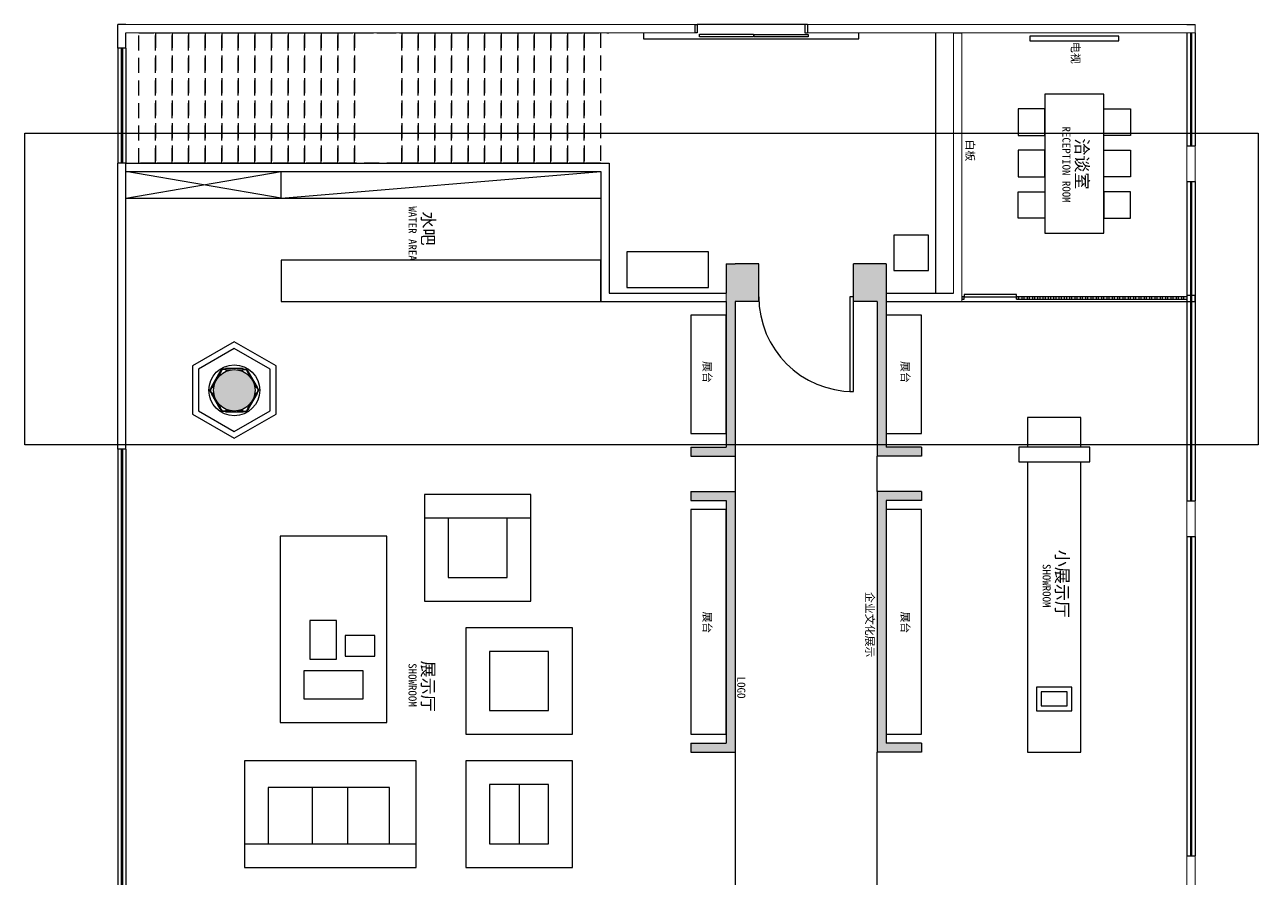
# Model space of a CAD drawing. Header units: millimetres. Extents: x 5625199 to 7433318, y -3316392 to -2552493.
# Drawn here: x 6036428 to 6057267, y -2645322 to -2630877 of the extents above; entities that cross this region are included whole.
import ezdxf

# ---------------------------------------------------------------- set-up
doc = ezdxf.new("R2010")
doc.units = ezdxf.units.MM
doc.linetypes.add('DASHEDX2', pattern=[38.1, 25.4, -12.7])
for name, color, linetype in [('155', 155, 'Continuous'), ('250', 250, 'Continuous'), ('PL-固定家具', 155, 'Continuous'), ('PL-固定落地', 155, 'Continuous'), ('PL-文字标注', 2, 'Continuous'), ('PL-新建墙体', 5, 'Continuous'), ('PL-活动家具', 15, 'Continuous'), ('PL-门', 4, 'Continuous')]:
    doc.layers.add(name, color=color, linetype=linetype)
doc.styles.add('黑体', font='simhei.ttf')

msp = doc.modelspace()

# ---------------------------------------------------------------- hatches: boundary and pattern name
at = {"layer": 'PL-新建墙体'}
h = msp.add_hatch(dxfattribs=at)
h.set_pattern_fill('AR-B88', color=250, scale=0.5, angle=360)
h.set_pattern_definition([(360, (8218758.74, 2996429.32), (2e-14, 101.6), []), (90, (8218758.737, 2996429.315), (-50.8, 101.6), [101.6, -101.6])])
h.paths.add_polyline_path([(6050979.07, -2635417.25), (6050979.07, -2634917.25), (6050829.07, -2634917.25), (6050429.07, -2634917.27), (6050429.07, -2635557.25), (6050829.07, -2635557.25), (6050829.07, -2638168.38), (6051579.07, -2638168.38), (6051579.07, -2638018.38), (6050979.07, -2638018.38), (6050979.07, -2635557.25)])
h.paths.add_polyline_path([(6048429.07, -2634917.25), (6048279.07, -2634917.35), (6048279.07, -2635417.25), (6048279.07, -2635557.52), (6048279.07, -2638018.38), (6047679.07, -2638018.38), (6047679.07, -2638168.38), (6048429.07, -2638168.38), (6048429.07, -2635557.25), (6048829.07, -2635557.25), (6048829.07, -2634917.33)])
h.paths.add_polyline_path([(6048429.07, -2638768.38), (6047679.07, -2638768.38), (6047679.07, -2638918.38), (6048279.07, -2638918.38), (6048279.07, -2643021.99), (6047679.07, -2643021.99), (6047679.07, -2643171.99), (6048429.07, -2643171.99)])
h.paths.add_polyline_path([(6050829.07, -2643171.99), (6051579.07, -2643171.99), (6051579.07, -2643021.99), (6050979.07, -2643021.99), (6050979.07, -2638918.38), (6051579.07, -2638918.38), (6051579.07, -2638768.38), (6050829.07, -2638768.38)])
h.paths.add_polyline_path([(6050829.07, -2650017.28), (6051579.07, -2650017.28), (6051579.07, -2649867.28), (6050979.07, -2649867.28), (6050979.07, -2645721.99), (6051579.07, -2645721.99), (6051579.07, -2645571.99), (6050829.07, -2645571.99)])
h.paths.add_polyline_path([(6048429.07, -2645571.99), (6047679.07, -2645571.99), (6047679.07, -2645721.99), (6048279.07, -2645721.99), (6048279.07, -2649867.28), (6047679.07, -2649867.28), (6047679.07, -2650017.28), (6048429.07, -2650017.28)])
h.paths.add_polyline_path([(6056199.18, -2652586.64), (6056139.18, -2652586.64), (6056119.18, -2652586.64), (6056059.18, -2652586.64), (6056059.18, -2653186.64), (6055659.18, -2653186.64), (6055659.18, -2653336.64), (6056059.18, -2653336.64), (6056059.18, -2653457.23), (6056199.18, -2653457.23)])
h.paths.add_polyline_path([(6042145.63, -2651527.15, 1), (6042145.63, -2650827.15, 1)])
h.paths.add_polyline_path([(6039969.01, -2637407.23, 1), (6039969.01, -2636707.23, 1)])

# ---------------------------------------------------------------- linework, layer by layer
at = {"ltscale": 500}
for p, q in [((6037999.01, -2631276.8), (6037999.01, -2630877.12)), ((6038139.01, -2630877.12), (6037999.01, -2630877.12)), ((6038139.01, -2631276.8), (6038139.01, -2631017.23)), ((6047748.7, -2630877.12), (6047748.7, -2631017.22)), ((6049648.7, -2630877.12), (6049648.7, -2631017.22)), ((6037999.01, -2638049.95), (6037999.01, -2633217.23)), ((6038139.01, -2638049.95), (6038139.01, -2633217.23)), ((6046158.96, -2633357.23), (6046158.96, -2635557.25)), ((6046298.6, -2633217.23), (6046298.6, -2635417.25)), ((6046298.6, -2635417.25), (6048279.07, -2635417.25)), ((6050979.07, -2635417.25), (6052119.18, -2635417.25)), ((6046158.96, -2635557.44), (6048279.07, -2635557.52)), ((6050979.07, -2635557.25), (6052259.18, -2635557.25))]:
    msp.add_line(p, q, dxfattribs=at)
at = {"lineweight": 18}
for p, q in [((6038139.01, -2630877.12), (6047748.7, -2630877.12)), ((6038139.01, -2631017.23), (6047748.7, -2631017.22)), ((6049648.7, -2630877.12), (6056059.18, -2630877.12)), ((6052119.18, -2631017.22), (6049648.7, -2631017.22)), ((6056199.18, -2631017.23), (6052259.18, -2631017.22)), ((6056199.18, -2631017.23), (6056199.18, -2630877.12)), ((6046158.96, -2635557.44), (6046158.96, -2633357.23))]:
    msp.add_line(p, q, dxfattribs=at)
at = {"color": 255, "linetype": 'DASHEDX2', "ltscale": 10}
msp.add_line((6038639.01, -2631017.23), (6046298.03, -2631017.23), dxfattribs=at)
at = {"color": 255, "lineweight": 18}
msp.add_line((6040859.59, -2631017.23), (6046298.03, -2631017.23), dxfattribs=at)
at = {"color": 250, "ltscale": 500}
for p, q in [((6049608.7, -2630877.12), (6047788.7, -2630877.12)), ((6056059.18, -2631017.23), (6056059.18, -2632925.13)), ((6056199.18, -2631017.23), (6056199.18, -2632925.13)), ((6037999.01, -2631276.8), (6037999.01, -2633217.23)), ((6038139.01, -2631276.8), (6038139.01, -2633217.23)), ((6056059.18, -2633525.13), (6056059.18, -2638925.13)), ((6056199.18, -2633525.13), (6056199.18, -2638925.13)), ((6037999.01, -2638049.95), (6037999.01, -2650504.07)), ((6038139.01, -2638049.95), (6038139.01, -2650504.07)), ((6056059.18, -2639525.13), (6056059.18, -2644925.13)), ((6056199.18, -2639525.13), (6056199.18, -2644925.13))]:
    msp.add_line(p, q, dxfattribs=at)
at = {"color": 255, "ltscale": 500}
for p, q in [((6052119.18, -2631017.22), (6052259.18, -2631017.22)), ((6056059.18, -2630877.12), (6056199.18, -2630877.12))]:
    msp.add_line(p, q, dxfattribs=at)
at = {"lineweight": 9}
for p, q in [((6052119.18, -2631017.22), (6052119.18, -2633217.23)), ((6052259.18, -2631017.22), (6052259.18, -2633077.23)), ((6052259.18, -2635557.25), (6052259.18, -2633077.23)), ((6052259.18, -2633077.23), (6052259.18, -2633077.23)), ((6052119.18, -2635417.25), (6052119.18, -2633217.23)), ((6048279.07, -2635417.25), (6048279.07, -2635557.25))]:
    msp.add_line(p, q, dxfattribs=at)
at = {"color": 3, "ltscale": 500}
for p, q in [((6056119.18, -2631017.23), (6056119.18, -2632925.13)), ((6056139.18, -2631017.23), (6056139.18, -2632925.13)), ((6038059.01, -2631276.8), (6038059.01, -2633217.23)), ((6038079.01, -2631276.8), (6038079.01, -2633217.23)), ((6056119.18, -2633525.13), (6056119.18, -2638925.13)), ((6056139.18, -2633525.13), (6056139.18, -2638925.13)), ((6038059.01, -2638049.95), (6038059.01, -2650504.07)), ((6038079.01, -2638049.95), (6038079.01, -2650504.07)), ((6056119.18, -2639525.13), (6056119.18, -2644925.13)), ((6056139.18, -2639525.13), (6056139.18, -2644925.13))]:
    msp.add_line(p, q, dxfattribs=at)
at = {"color": 255}
for p, q in [((6038139.01, -2631276.8), (6037999.01, -2631276.8)), ((6056059.18, -2632925.13), (6056199.18, -2632925.13)), ((6038139.01, -2633217.23), (6037999.01, -2633217.23)), ((6056059.18, -2633525.13), (6056199.18, -2633525.13)), ((6038139.01, -2638049.95), (6037999.01, -2638049.95)), ((6038139.01, -2638049.95), (6037999.01, -2638049.95)), ((6056059.18, -2638925.13), (6056199.18, -2638925.13)), ((6056059.18, -2639525.13), (6056199.18, -2639525.13)), ((6056059.18, -2644925.13), (6056199.18, -2644925.13))]:
    msp.add_line(p, q, dxfattribs=at)
at = {"color": 255, "lineweight": 9}
for p, q in [((6056059.18, -2632925.13), (6056059.18, -2633525.13)), ((6056199.18, -2632925.13), (6056199.18, -2633525.13)), ((6056059.18, -2638925.13), (6056059.18, -2639525.13)), ((6056199.18, -2638925.13), (6056199.18, -2639525.13)), ((6056059.18, -2644925.13), (6056059.18, -2645525.13)), ((6056199.18, -2644925.13), (6056199.18, -2645525.13))]:
    msp.add_line(p, q, dxfattribs=at)
for p, q in [((6038139.01, -2633217.23), (6046298.6, -2633217.23)), ((6038139.01, -2633357.23), (6046158.96, -2633357.23))]:
    msp.add_line(p, q)
at = {"color": 250, "linetype": 'DASHEDX2', "ltscale": 10}
for points in [[(6038637.01, -2631017.23), (6038636.93, -2633217.23), (6038356.93, -2633217.23), (6038357.01, -2631017.23)], [(6038917.01, -2631017.23), (6038916.93, -2633217.23), (6038636.93, -2633217.23), (6038637.01, -2631017.23)], [(6039197.01, -2631017.23), (6039196.93, -2633217.23), (6038916.93, -2633217.23), (6038917.01, -2631017.23)], [(6039477.01, -2631017.23), (6039476.93, -2633217.23), (6039196.93, -2633217.23), (6039197.01, -2631017.23)], [(6039757.01, -2631017.23), (6039756.93, -2633217.23), (6039476.93, -2633217.23), (6039477.01, -2631017.23)], [(6040037.01, -2631017.23), (6040036.93, -2633217.23), (6039756.93, -2633217.23), (6039757.01, -2631017.23)], [(6040317.01, -2631017.23), (6040316.93, -2633217.23), (6040036.93, -2633217.23), (6040037.01, -2631017.23)], [(6040597.01, -2631017.23), (6040596.93, -2633217.23), (6040316.93, -2633217.23), (6040317.01, -2631017.23)], [(6040877.01, -2631017.23), (6040876.93, -2633217.23), (6040596.93, -2633217.23), (6040597.01, -2631017.23)], [(6041157.01, -2631017.23), (6041156.93, -2633217.23), (6040876.93, -2633217.23), (6040877.01, -2631017.23)], [(6041437.01, -2631017.23), (6041436.93, -2633217.23), (6041156.93, -2633217.23), (6041157.01, -2631017.23)], [(6041717.01, -2631017.23), (6041716.93, -2633217.23), (6041436.93, -2633217.23), (6041437.01, -2631017.23)], [(6041997.01, -2631017.23), (6041996.93, -2633217.23), (6041716.93, -2633217.23), (6041717.01, -2631017.23)], [(6042797.01, -2631017.23), (6042796.93, -2633217.23), (6041996.93, -2633217.23), (6041997.01, -2631017.23)], [(6043077.01, -2631017.23), (6043076.93, -2633217.23), (6042796.93, -2633217.23), (6042797.01, -2631017.23)], [(6043357.01, -2631017.23), (6043356.93, -2633217.23), (6043076.93, -2633217.23), (6043077.01, -2631017.23)], [(6043637.01, -2631017.23), (6043636.93, -2633217.23), (6043356.93, -2633217.23), (6043357.01, -2631017.23)], [(6043917.01, -2631017.23), (6043916.93, -2633217.23), (6043636.93, -2633217.23), (6043637.01, -2631017.23)], [(6044197.01, -2631017.23), (6044196.93, -2633217.23), (6043916.93, -2633217.23), (6043917.01, -2631017.23)], [(6044477.01, -2631017.23), (6044476.93, -2633217.23), (6044196.93, -2633217.23), (6044197.01, -2631017.23)], [(6044757.01, -2631017.23), (6044756.93, -2633217.23), (6044476.93, -2633217.23), (6044477.01, -2631017.23)], [(6045037.01, -2631017.23), (6045036.93, -2633217.23), (6044756.93, -2633217.23), (6044757.01, -2631017.23)], [(6045317.01, -2631017.23), (6045316.93, -2633217.23), (6045036.93, -2633217.23), (6045037.01, -2631017.23)], [(6045597.01, -2631017.23), (6045596.93, -2633217.23), (6045316.93, -2633217.23), (6045317.01, -2631017.23)], [(6045877.01, -2631017.23), (6045876.93, -2633217.23), (6045596.93, -2633217.23), (6045597.01, -2631017.23)], [(6046157.01, -2631017.23), (6046156.93, -2633217.23), (6045876.93, -2633217.23), (6045877.01, -2631017.23)]]:
    msp.add_lwpolyline(points, close=True, dxfattribs=at)
at = {"ltscale": 500}
for points in [[(6047748.7, -2630877.12), (6047788.7, -2630877.12), (6047788.7, -2631017.12), (6047748.7, -2631017.12)], [(6049648.7, -2630877.12), (6049608.7, -2630877.12), (6049608.7, -2631017.12), (6049648.7, -2631017.12)]]:
    msp.add_lwpolyline(points, dxfattribs=at)
at = {"layer": '155', "color": 6, "ltscale": 500}
msp.add_lwpolyline([(6036427.97, -2632710.58), (6057266.57, -2632710.58), (6057266.57, -2637976.37), (6036427.97, -2637976.37)], close=True, dxfattribs=at)
at = {"layer": '250', "ltscale": 500}
for p, q in [((6048429.07, -2638168.38), (6048429.07, -2638768.38)), ((6050829.07, -2638768.38), (6050829.07, -2638168.38)), ((6048429.07, -2643171.99), (6048429.07, -2645571.99)), ((6050829.07, -2645571.99), (6050829.07, -2643171.99))]:
    msp.add_line(p, q, dxfattribs=at)
at = {"layer": 'PL-固定家具'}
msp.add_line((6051819.18, -2635417.25), (6051819.18, -2631017.22), dxfattribs=at)
at = {"layer": 'PL-固定家具', "ltscale": 500}
for p, q in [((6053179.18, -2635517.25), (6053179.18, -2635477.25)), ((6056059.29, -2635477.25), (6053179.18, -2635477.25)), ((6053179.29, -2635517.25), (6056059.29, -2635517.25))]:
    msp.add_line(p, q, dxfattribs=at)
at = {"layer": 'PL-固定家具', "color": 8}
for p, q in [((6039731.08, -2636746.52), (6039755.23, -2636706.95)), ((6039818.89, -2636695.82), (6039772.55, -2636696.95)), ((6039819.13, -2636705.82), (6039772.79, -2636706.95)), ((6040118.89, -2636705.82), (6040165.23, -2636706.95)), ((6040119.13, -2636695.82), (6040165.47, -2636696.95)), ((6040206.94, -2636746.52), (6040182.79, -2636706.95)), ((6039739.62, -2636751.73), (6039763.77, -2636712.16)), ((6040198.4, -2636751.73), (6040174.25, -2636712.16)), ((6039580.96, -2637006.54), (6039558.77, -2637047.23)), ((6039580.96, -2637107.93), (6039558.77, -2637067.23)), ((6039589.74, -2637011.32), (6039567.55, -2637052.02)), ((6039589.74, -2637103.14), (6039567.55, -2637062.44)), ((6040348.28, -2637011.32), (6040370.47, -2637052.02)), ((6040348.28, -2637103.14), (6040370.47, -2637062.44)), ((6040357.06, -2637006.54), (6040379.25, -2637047.23)), ((6040357.06, -2637107.93), (6040379.25, -2637067.23)), ((6039731.08, -2637367.95), (6039755.23, -2637407.51)), ((6039739.62, -2637362.74), (6039763.77, -2637402.3)), ((6039818.89, -2637418.64), (6039772.55, -2637417.51)), ((6039819.13, -2637408.64), (6039772.79, -2637407.51)), ((6040118.89, -2637408.64), (6040165.23, -2637407.51)), ((6040119.13, -2637418.64), (6040165.47, -2637417.51)), ((6040198.4, -2637362.74), (6040174.25, -2637402.3)), ((6040206.94, -2637367.95), (6040182.79, -2637407.51))]:
    msp.add_line(p, q, dxfattribs=at)
at = {"layer": 'PL-固定家具', "ltscale": 500}
msp.add_lwpolyline([(6052259.29, -2635477.25), (6052259.29, -2635517.25), (6052299.29, -2635517.25), (6052299.29, -2635477.25)], close=True, dxfattribs=at)
at = {"layer": 'PL-固定家具', "color": 250, "ltscale": 500}
for points in [[(6053179.18, -2635477.25), (6053179.18, -2635517.25), (6053219.18, -2635517.25), (6053219.18, -2635477.25)], [(6053269.18, -2635477.25), (6053269.18, -2635517.25), (6053309.18, -2635517.25), (6053309.18, -2635477.25)], [(6053359.18, -2635477.25), (6053359.18, -2635517.25), (6053399.18, -2635517.25), (6053399.18, -2635477.25)], [(6053449.18, -2635477.25), (6053449.18, -2635517.25), (6053489.18, -2635517.25), (6053489.18, -2635477.25)], [(6053539.18, -2635477.25), (6053539.18, -2635517.25), (6053579.18, -2635517.25), (6053579.18, -2635477.25)], [(6053629.18, -2635477.25), (6053629.18, -2635517.25), (6053669.18, -2635517.25), (6053669.18, -2635477.25)], [(6053719.18, -2635477.25), (6053719.18, -2635517.25), (6053759.18, -2635517.25), (6053759.18, -2635477.25)], [(6053809.18, -2635477.25), (6053809.18, -2635517.25), (6053849.18, -2635517.25), (6053849.18, -2635477.25)], [(6053899.18, -2635477.25), (6053899.18, -2635517.25), (6053939.18, -2635517.25), (6053939.18, -2635477.25)], [(6053989.18, -2635477.25), (6053989.18, -2635517.25), (6054029.18, -2635517.25), (6054029.18, -2635477.25)], [(6054079.18, -2635477.25), (6054079.18, -2635517.25), (6054119.18, -2635517.25), (6054119.18, -2635477.25)], [(6054169.18, -2635477.25), (6054169.18, -2635517.25), (6054209.18, -2635517.25), (6054209.18, -2635477.25)], [(6054259.18, -2635477.25), (6054259.18, -2635517.25), (6054299.18, -2635517.25), (6054299.18, -2635477.25)], [(6054349.18, -2635477.25), (6054349.18, -2635517.25), (6054389.18, -2635517.25), (6054389.18, -2635477.25)], [(6054439.18, -2635477.25), (6054439.18, -2635517.25), (6054479.18, -2635517.25), (6054479.18, -2635477.25)], [(6054529.18, -2635477.25), (6054529.18, -2635517.25), (6054569.18, -2635517.25), (6054569.18, -2635477.25)], [(6054619.18, -2635477.25), (6054619.18, -2635517.25), (6054659.18, -2635517.25), (6054659.18, -2635477.25)], [(6054709.18, -2635477.25), (6054709.18, -2635517.25), (6054749.18, -2635517.25), (6054749.18, -2635477.25)], [(6054799.18, -2635477.25), (6054799.18, -2635517.25), (6054839.18, -2635517.25), (6054839.18, -2635477.25)], [(6054889.18, -2635477.25), (6054889.18, -2635517.25), (6054929.18, -2635517.25), (6054929.18, -2635477.25)], [(6054979.18, -2635477.25), (6054979.18, -2635517.25), (6055019.18, -2635517.25), (6055019.18, -2635477.25)], [(6055069.18, -2635477.25), (6055069.18, -2635517.25), (6055109.18, -2635517.25), (6055109.18, -2635477.25)], [(6055159.18, -2635477.25), (6055159.18, -2635517.25), (6055199.18, -2635517.25), (6055199.18, -2635477.25)], [(6055249.18, -2635477.25), (6055249.18, -2635517.25), (6055289.18, -2635517.25), (6055289.18, -2635477.25)], [(6055339.18, -2635477.25), (6055339.18, -2635517.25), (6055379.18, -2635517.25), (6055379.18, -2635477.25)], [(6055429.18, -2635477.25), (6055429.18, -2635517.25), (6055469.18, -2635517.25), (6055469.18, -2635477.25)], [(6055519.18, -2635477.25), (6055519.18, -2635517.25), (6055559.18, -2635517.25), (6055559.18, -2635477.25)], [(6055609.18, -2635477.25), (6055609.18, -2635517.25), (6055649.18, -2635517.25), (6055649.18, -2635477.25)], [(6055699.18, -2635477.25), (6055699.18, -2635517.25), (6055739.18, -2635517.25), (6055739.18, -2635477.25)], [(6055789.18, -2635477.25), (6055789.18, -2635517.25), (6055829.18, -2635517.25), (6055829.18, -2635477.25)], [(6055879.18, -2635477.25), (6055879.18, -2635517.25), (6055919.18, -2635517.25), (6055919.18, -2635477.25)], [(6055969.18, -2635477.25), (6055969.18, -2635517.25), (6056009.18, -2635517.25), (6056009.18, -2635477.25)]]:
    msp.add_lwpolyline(points, close=True, dxfattribs=at)
at = {"layer": 'PL-固定家具', "color": 8}
for points in [[(6040019.01, -2636710.82), (6040119.01, -2636710.82), (6040119.01, -2636690.82), (6039819.01, -2636690.82), (6039819.01, -2636710.82), (6039919.01, -2636710.82)], [(6039694.01, -2636840.73), (6039744.01, -2636754.12), (6039726.69, -2636744.12), (6039576.69, -2637003.93), (6039594.01, -2637013.93), (6039644.01, -2636927.33)], [(6040294.01, -2636927.33), (6040344.01, -2637013.93), (6040361.33, -2637003.93), (6040211.33, -2636744.12), (6040194.01, -2636754.12), (6040244.01, -2636840.73)], [(6039644.01, -2637187.14), (6039594.01, -2637100.53), (6039576.69, -2637110.53), (6039726.69, -2637370.34), (6039744.01, -2637360.34), (6039694.01, -2637273.74)], [(6040244.01, -2637273.74), (6040194.01, -2637360.34), (6040211.33, -2637370.34), (6040361.33, -2637110.53), (6040344.01, -2637100.53), (6040294.01, -2637187.14)], [(6039919.01, -2637403.64), (6039819.01, -2637403.64), (6039819.01, -2637423.64), (6040119.01, -2637423.64), (6040119.01, -2637403.64), (6040019.01, -2637403.64)]]:
    msp.add_lwpolyline(points, dxfattribs=at)
at = {"layer": 'PL-固定家具', "color": 250}
msp.add_circle((6039969.01, -2637057.23), 430, dxfattribs=at)
at = {"layer": 'PL-固定家具'}
for centre in [(6039764.01, -2636702.16), (6040174.01, -2636702.16), (6039559.01, -2637057.23), (6040379.01, -2637057.23), (6039764.01, -2637412.3), (6040174.01, -2637412.3)]:
    msp.add_circle(centre, 10, dxfattribs=at)
at = {"layer": 'PL-固定落地', "color": 250}
for p, q in [((6040758.96, -2633807.23), (6038139.01, -2633357.23)), ((6038139.01, -2633807.23), (6040758.96, -2633357.23)), ((6040758.96, -2633807.23), (6046158.96, -2633357.23))]:
    msp.add_line(p, q, dxfattribs=at)
at = {"layer": 'PL-固定落地'}
for p, q in [((6040758.96, -2633807.23), (6040758.96, -2633357.23)), ((6038139.01, -2633807.23), (6046158.96, -2633807.23))]:
    msp.add_line(p, q, dxfattribs=at)
at = {"layer": 'PL-固定落地', "color": 8, "ltscale": 500}
msp.add_line((6052259.18, -2635557.25), (6056059.18, -2635557.25), dxfattribs=at)
at = {"layer": 'PL-新建墙体'}
for p, q in [((6048279.07, -2634917.35), (6048429.07, -2634917.25)), ((6048279.07, -2634917.35), (6048279.07, -2635417.25)), ((6048829.07, -2634917.33), (6048429.07, -2634917.35)), ((6048829.07, -2635557.25), (6048829.07, -2634917.32)), ((6050829.07, -2634917.25), (6050429.07, -2634917.27)), ((6050429.07, -2635557.25), (6050429.07, -2634917.27)), ((6050979.07, -2634917.25), (6050829.07, -2634917.25)), ((6050979.07, -2634917.25), (6050979.07, -2638018.38)), ((6048279.07, -2635557.52), (6048279.07, -2638018.38)), ((6048429.07, -2635557.25), (6048429.07, -2638168.38)), ((6048829.07, -2635557.25), (6048429.07, -2635557.25)), ((6050829.07, -2635557.25), (6050429.07, -2635557.25)), ((6050829.07, -2635557.25), (6050829.07, -2638168.38)), ((6047679.07, -2638018.38), (6047679.07, -2638168.38)), ((6047679.07, -2638018.38), (6048279.07, -2638018.38)), ((6051579.07, -2638018.38), (6050979.07, -2638018.38)), ((6051579.07, -2638018.38), (6051579.07, -2638168.38)), ((6047679.07, -2638168.38), (6048429.07, -2638168.38)), ((6051579.07, -2638168.38), (6050829.07, -2638168.38)), ((6047679.07, -2638768.38), (6048429.07, -2638768.38)), ((6047679.07, -2638768.38), (6047679.07, -2638918.38)), ((6048429.07, -2638768.38), (6048429.07, -2643171.99)), ((6050829.07, -2638768.38), (6050829.07, -2643171.99)), ((6051579.07, -2638768.38), (6050829.07, -2638768.38)), ((6051579.07, -2638768.38), (6051579.07, -2638918.38)), ((6047679.07, -2638918.38), (6048279.07, -2638918.38)), ((6048279.07, -2638918.38), (6048279.07, -2643021.99)), ((6050979.07, -2638918.38), (6050979.07, -2643021.99)), ((6051579.07, -2638918.38), (6050979.07, -2638918.38)), ((6047679.07, -2643021.99), (6047679.07, -2643171.99)), ((6047679.07, -2643021.99), (6048279.07, -2643021.99)), ((6051579.07, -2643021.99), (6050979.07, -2643021.99)), ((6051579.07, -2643021.99), (6051579.07, -2643171.99)), ((6047679.07, -2643171.99), (6048429.07, -2643171.99)), ((6051579.07, -2643171.99), (6050829.07, -2643171.99))]:
    msp.add_line(p, q, dxfattribs=at)
msp.add_lwpolyline([(6056059.18, -2635457.25), (6056059.18, -2635557.25), (6056199.18, -2635557.25), (6056199.18, -2635457.25)], close=True, dxfattribs=at)
msp.add_circle((6039969.01, -2637057.23), 350, dxfattribs=at)
at = {"layer": 'PL-活动家具', "color": 250}
for p, q in [((6044979.07, -2639219.64), (6043179.07, -2639219.64)), ((6043579.07, -2639219.64), (6043579.07, -2640219.64)), ((6044579.07, -2640219.64), (6044579.07, -2639219.64)), ((6043579.07, -2640219.64), (6044579.07, -2640219.64)), ((6040539.01, -2643769.64), (6040539.01, -2644719.64)), ((6042589.01, -2643769.64), (6040539.01, -2643769.64)), ((6041289.01, -2644719.64), (6041289.01, -2643769.64)), ((6041889.01, -2644719.64), (6041889.01, -2643769.64)), ((6042589.01, -2644719.64), (6042589.01, -2643769.64)), ((6044779.07, -2643719.64), (6044779.07, -2644719.64)), ((6040139.01, -2644719.64), (6043039.01, -2644719.64))]:
    msp.add_line(p, q, dxfattribs=at)
at = {"layer": 'PL-活动家具'}
for points in [[(6054909.18, -2631070.13), (6053409.18, -2631070.13), (6053409.18, -2631150.13), (6054909.18, -2631150.13)], [(6053659.18, -2632050.13), (6053659.18, -2634400.13), (6054659.18, -2634400.13), (6054659.18, -2632050.13)], [(6051692.45, -2634434.1), (6051111.97, -2634434.1), (6051111.97, -2635034.1), (6051692.45, -2635034.1)], [(6047979.07, -2634717.25), (6046598.6, -2634717.25), (6046598.6, -2635317.25), (6047979.07, -2635317.25)], [(6046158.96, -2634857.44), (6040758.96, -2634857.44), (6040758.96, -2635557.44), (6046158.96, -2635557.44)], [(6047679.07, -2635787.95), (6047679.07, -2637787.95), (6048279.07, -2637787.95), (6048279.07, -2635787.95)], [(6050979.07, -2635787.95), (6050979.07, -2637787.95), (6051579.07, -2637787.95), (6051579.07, -2635787.95)], [(6040674.82, -2636643.51), (6039968.6, -2636235.78), (6039262.39, -2636643.51), (6039262.39, -2637458.98), (6039968.6, -2637866.72), (6040674.82, -2637458.98)], [(6040574.82, -2636701.25), (6039968.6, -2636351.25), (6039362.39, -2636701.25), (6039362.39, -2637401.25), (6039968.6, -2637751.25), (6040574.82, -2637401.25)], [(6054419.13, -2638018.38), (6053219.13, -2638018.38), (6053219.13, -2638268.38), (6054419.13, -2638268.38)], [(6047679.07, -2639070.19), (6047679.07, -2642870.19), (6048279.07, -2642870.19), (6048279.07, -2639070.19)], [(6050979.07, -2639070.19), (6050979.07, -2642870.19), (6051579.07, -2642870.19), (6051579.07, -2639070.19)], [(6053519.13, -2642071.99), (6053519.13, -2642471.99), (6054119.13, -2642471.99), (6054119.13, -2642071.99)]]:
    msp.add_lwpolyline(points, close=True, dxfattribs=at)
at = {"layer": 'PL-活动家具', "color": 8}
for points in [[(6053209.18, -2632750.13), (6053659.18, -2632750.13), (6053659.18, -2632300.13), (6053209.18, -2632300.13)], [(6055109.18, -2632750.13), (6054659.18, -2632750.13), (6054659.18, -2632300.13), (6055109.18, -2632300.13)], [(6053209.18, -2633450.13), (6053659.18, -2633450.13), (6053659.18, -2633000.13), (6053209.18, -2633000.13)], [(6055109.18, -2633450.13), (6054659.18, -2633450.13), (6054659.18, -2633000.13), (6055109.18, -2633000.13)], [(6053209.18, -2633700.13), (6053659.18, -2633700.13), (6053659.18, -2634150.13), (6053209.18, -2634150.13)], [(6055109.18, -2633700.13), (6054659.18, -2633700.13), (6054659.18, -2634150.13), (6055109.18, -2634150.13)], [(6043179.07, -2638819.64), (6043179.07, -2640619.64), (6044979.07, -2640619.64), (6044979.07, -2638819.64)], [(6040743.32, -2639519.64), (6040743.32, -2642669.64), (6042543.32, -2642669.64), (6042543.32, -2639519.64)], [(6043879.07, -2641069.64), (6043879.07, -2642869.64), (6045679.07, -2642869.64), (6045679.07, -2641069.64)], [(6040139.01, -2643319.64), (6040139.01, -2645119.64), (6043039.01, -2645119.64), (6043039.01, -2643319.64)], [(6043879.07, -2643319.64), (6043879.07, -2645119.64), (6045679.07, -2645119.64), (6045679.07, -2643319.64)]]:
    msp.add_lwpolyline(points, close=True, dxfattribs=at)
at = {"layer": 'PL-活动家具'}
for points in [[(6054269.13, -2638018.38), (6054269.13, -2637518.38), (6053369.13, -2637518.38), (6053369.13, -2638018.38)], [(6053369.13, -2638268.38), (6053369.13, -2643171.99), (6054269.13, -2643171.99), (6054269.13, -2638268.38)]]:
    msp.add_lwpolyline(points, dxfattribs=at)
at = {"layer": 'PL-活动家具', "color": 250}
for points in [[(6041243.32, -2640949.64), (6041243.32, -2641599.64), (6041693.32, -2641599.64), (6041693.32, -2640949.64)], [(6041843.32, -2641199.64), (6041843.32, -2641549.64), (6042343.32, -2641549.64), (6042343.32, -2641199.64)], [(6044279.07, -2641469.64), (6044279.07, -2642469.64), (6045279.07, -2642469.64), (6045279.07, -2641469.64)], [(6041143.32, -2641799.64), (6041143.32, -2642269.64), (6042143.32, -2642269.64), (6042143.32, -2641799.64)], [(6053599.13, -2642151.99), (6053599.13, -2642391.99), (6054039.13, -2642391.99), (6054039.13, -2642151.99)], [(6044279.07, -2643719.64), (6044279.07, -2644719.64), (6045279.07, -2644719.64), (6045279.07, -2643719.64)]]:
    msp.add_lwpolyline(points, close=True, dxfattribs=at)
at = {"layer": 'PL-门', "color": 250, "ltscale": 500}
for p, q in [((6046878.7, -2631017.12), (6046878.7, -2631117.19)), ((6050518.7, -2631117.19), (6050518.7, -2631017.22)), ((6046878.7, -2631117.19), (6050518.7, -2631117.19))]:
    msp.add_line(p, q, dxfattribs=at)
at = {"layer": 'PL-门', "color": 4, "ltscale": 500}
for points in [[(6048738.19, -2631080.25), (6047828.19, -2631080.25), (6047828.19, -2631040.25), (6048738.19, -2631040.25)], [(6049661.5, -2631080.69), (6048751.5, -2631080.69), (6048751.5, -2631040.69), (6049661.5, -2631040.69)]]:
    msp.add_lwpolyline(points, close=True, dxfattribs=at)
at = {"layer": 'PL-门'}
for points in [[(6052299.29, -2635477.25), (6053179.29, -2635477.25), (6053179.29, -2635437.25), (6052299.29, -2635437.25)], [(6050369.07, -2637077.25), (6050429.07, -2637077.25), (6050429.07, -2635477.25), (6050369.07, -2635477.25)]]:
    msp.add_lwpolyline(points, close=True, dxfattribs=at)
at = {"layer": 'PL-门', "color": 250}
msp.add_arc((6050429.07, -2635477.25), 1600, 180, 270, dxfattribs=at)

# ---------------------------------------------------------------- texts
at = {"layer": 'PL-文字标注', "color": 2, "style": '黑体'}
for s, height, p in [('电视', 135.168, (6054110.26, -2631169.03)), ('RECEPTION ROOM', 135.168, (6053957.61, -2632598.02)), ('白板', 135.168, (6052329.83, -2632818.2)), ('洽谈室', 211.2, (6054183.24, -2632797.58)), ('WATER AREA', 135.168, (6042912.11, -2633948.33)), ('水吧', 211.2, (6043137.73, -2634033.21)), ('展台', 135.168, (6047889.9, -2636561.87)), ('展台', 135.168, (6051234.48, -2636561.87)), ('小展示厅', 211.2, (6053849.41, -2639751.9)), ('SHOWROOM', 135.168, (6053623.79, -2639991.78)), ('企业文化展示', 135.168, (6050636.16, -2640465.22)), ('展台', 135.168, (6047889.9, -2640795.06)), ('展台', 135.168, (6051234.48, -2640795.06)), ('SHOWROOM', 135.168, (6042912.11, -2641669.96)), ('展示厅', 211.2, (6043137.73, -2641625.68)), ('LOGO', 135.168, (6048465.35, -2641897.61))]:
    msp.add_text(s, height=height, rotation=270, dxfattribs=at).set_placement(p)

doc.saveas('drawing.dxf')
